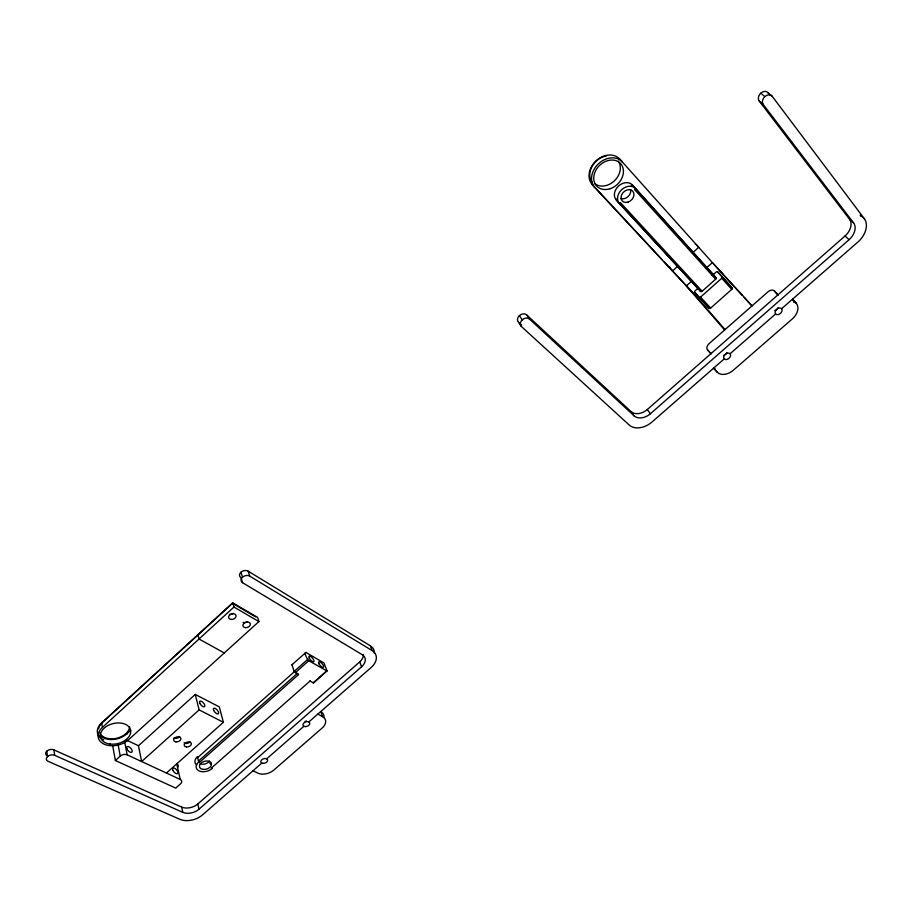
<?xml version="1.0" encoding="UTF-8"?>
<svg xmlns="http://www.w3.org/2000/svg" width="912" height="912" viewBox="0 0 912 912"><rect width="100%" height="100%" fill="white"/><g stroke="black" fill="none" stroke-linecap="round" stroke-linejoin="round"><path stroke-width="1.37" d="M715.624 279.209L634.592 189.514A1.379 0.809 -43.1 0 0 635.071 187.975L716.034 277.727A1.288 0.832 -41.4 0 1 715.624 279.209L702.16 291.224L620.434 202.612L619.43 203.547L616.25 199.922L617.253 198.987M631.355 185.923L632.358 184.988L635.607 188.567L634.592 189.514M255.577 616.843L232.48 603.322L102.406 722.498A1.231 0.627 46.9 0 0 101.62 722.942L102.418 727.4A17.727 11.776 -13.9 0 0 103.957 744.067A17.727 11.776 -13.9 0 0 128.546 739.757L258.894 621.585L257.583 617.401L232.708 602.832L101.62 722.942A17.67 11.776 -13.8 0 0 103.751 739.871M102.418 727.4L233.962 607.027L232.708 602.832M100.012 735.015A16.393 10.933 -13.8 0 0 126.586 734L130.781 730.193M115.368 760.505L120.247 756.094A4.982 3.26 -14.3 0 1 127.167 754.84L180.257 779.464A4.799 3.078 -16 0 1 180.496 783.875L175.72 788.105L115.368 760.505L112.7 745.902M195.259 694.442L199.124 709.889L141.645 761.554L138.464 745.742L195.259 694.442L219.325 706.914L223.394 722.281L166.417 773.045M677.696 266.258L672.44 270.989L669.853 268.003A1.254 0.787 -42.8 0 1 669.841 267.125M692.413 252.989L698.717 247.3L696.027 244.382A1.265 0.798 -41.8 0 0 695.366 244.211M691.547 281.261L686.348 285.923L724.63 329.984M706.139 268.185L712.386 262.588L752.092 305.816M697.919 288.34L695.058 290.894A1.277 0.832 -42.2 0 0 694.648 292.364L709.148 308.29A1.277 0.844 -41.9 0 0 710.653 308.074L731.743 289.378A1.288 0.844 -41 0 0 732.131 287.896L717.641 271.833A1.288 0.832 -41.3 0 0 716.114 272.072L712.272 275.515M699.014 297.38A1.288 0.832 -42.1 0 0 700.519 297.152L721.745 278.24A1.3 0.844 -41.2 0 0 722.144 276.758M295.249 670.913L197.63 757.61L198.2 757.12L197.425 756.743L198.679 761.965L199.534 762.375L298.509 674.606L294.337 671.882L291.931 664.78L305.942 652.433L323.988 662.978L327.1 671.05L308.78 660.721C306.899 659.285 303.593 651.863 305.942 652.433M294.12 671.449L307.675 659.41M295.226 672.748L308.78 660.721M211.379 768.052L212.017 767.665L212.222 768.451L211.379 768.052L310.433 680.671L309.909 681.047L313.614 682.951L327.1 670.639M313.135 682.871L326.656 671.038M47.082 755.706A5.119 3.363 -12.1 0 1 46.934 751.021A5.119 3.363 -12.1 0 1 53.922 749.892L181.659 807.097A11.731 7.433 -16.5 0 0 197.779 803.996L359.716 661.884A11.936 8.151 -21.6 0 0 363.386 654.428M724.208 358.895L651.92 422.074A17.887 12.779 -35.2 0 1 629.223 425.038L521.413 326.507L518.586 322.289A5.495 4.298 -34.9 0 1 519.407 315.632A5.495 4.298 -34.9 0 1 526.623 314.879L631.058 411.586A12.768 9.177 -35.4 0 0 647.292 409.522L845.048 235.98A13.794 9.587 -44.6 0 0 849.551 219.313L759.126 100.924A6.076 4.526 -49.5 0 1 760.802 93.195A6.076 4.526 -49.5 0 1 768.018 92.75L772.111 96.182L864.325 218.709A19.391 13.384 -44.6 0 1 857.861 242.068L781.607 308.723M261.824 763.059L202.475 814.94A16.439 10.351 -16.5 0 1 179.926 819.341L48.154 761.338A5.141 3.363 -12.1 0 1 47.527 756.607A5.141 3.363 -12.1 0 1 54.686 755.33L182.822 812.364A11.765 7.433 -16.5 0 0 198.998 809.229L361.585 666.786A11.981 8.151 -21.6 0 0 362.258 654.713L242.581 582.7L241.03 577.706M526.623 314.879L529.496 319.086L634.114 415.849A12.814 9.177 -35.4 0 0 650.404 413.752L849.095 239.685A13.851 9.587 -44.5 0 0 853.632 222.973L763.173 104.39L759.126 100.924M266.646 758.852L303.924 726.26M308.837 721.962L371.127 667.516A16.747 11.389 -21.8 0 0 372.176 650.621L370.261 645.742L248.144 571.151A5.198 3.796 -17.9 0 0 241.121 572.086A5.198 3.796 -17.9 0 0 240.711 577.501M730.079 353.765L775.61 313.967M126.517 740.099L138.464 745.742M211.139 764.119L210.079 762.854L211.003 763.766M253.023 770.754L257.845 773.125A11.674 7.513 -18.6 0 0 273.794 770.104L322.187 728.004A11.731 7.718 -20.1 0 0 322.574 716.65L320.887 711.645A11.685 7.718 -20.1 0 1 323.897 717.584M199.124 709.889L223.394 722.281M198.577 634.387L197.87 634.581L199.021 639.004L224.284 652.958M199.454 762.329L198.474 761.087L297.415 673.307L298.509 674.606M292.478 664.415L291.931 664.78M317.866 714.073L322.574 716.65M233.962 607.027L258.894 621.585M240.95 572.234L242.512 577.216A5.21 3.796 -18 0 1 249.728 576.133L372.176 650.621M760.79 93.195L764.86 96.626A6.099 4.526 -49.4 0 1 772.111 96.182M864.325 218.709L860.187 215.061A19.312 13.372 -44.7 0 1 860.86 216.087M849.551 219.313L853.632 222.973M845.048 235.98L849.095 239.685M518.586 322.289L521.721 325.151M713.469 368.277L717.288 372.21A12.962 9.097 -38.5 0 0 733.294 370.272L792.277 318.949A13.258 9.223 -41.2 0 0 796.267 303.297L792.653 299.068M792.517 299.41L796.267 303.297M778.016 294.804L774.334 290.951A5.301 3.534 -39.6 0 0 767.915 291.886L709.069 343.664A5.176 3.5 -42.3 0 0 707.438 349.752L711.246 353.708M694.648 292.364L709.148 308.29M662.101 259.681L592.401 184.794A1.334 0.764 -44.2 0 1 592.481 183.779M664.039 261.767L694.864 294.884L724.915 329.437M594.898 187.69A18.833 14.923 -44.2 0 1 598.523 163.727A18.833 14.923 -44.2 0 1 622.417 161.983L619.807 159.155A18.764 14.9 -44.3 0 0 595.981 160.877A18.764 14.9 -44.3 0 0 592.401 184.794L697.475 297.882M700.519 297.152L710.653 308.074M702.16 291.224A1.288 0.832 -42 0 1 700.655 291.452L616.786 200.526A1.368 0.798 -43.7 0 1 617.002 199.272M700.655 291.452L618.895 202.943A1.368 0.809 -43.6 0 0 620.434 202.612M720.628 271.89L742.3 295.488M744.192 297.551L751.773 305.805M717.641 271.833L732.131 287.896M631.537 185.763A1.379 0.809 -43.2 0 1 632.905 185.581L716.034 277.727M721.745 278.24L731.743 289.378M723.341 274.831L619.807 159.155A1.345 0.764 -43.3 0 0 618.815 159.155M774.334 290.951L777.97 295.146M707.438 349.752L710.801 353.788M717.288 372.21L713.914 368.117A12.905 9.097 -38.6 0 0 715.225 369.166M768.018 92.75L769.717 95.019M647.292 409.522L650.404 413.752M631.058 411.586L634.114 415.849M519.395 315.643L522.245 319.85A5.518 4.309 -34.8 0 0 521.413 326.507M359.716 661.884L361.585 666.786M248.144 571.151L249.728 576.133M197.779 803.996L198.998 809.229M180.257 779.464L176.734 763.8A4.742 3.078 -15.9 0 1 177.715 767.38M181.659 807.097L182.822 812.364M124.625 741.616L127.167 754.84M118.024 744.169L120.247 756.094M53.922 749.892L54.686 755.33M46.786 751.157L47.527 756.618M212.222 768.451A9.576 6.213 -16.8 0 1 199.021 770.902A9.576 6.213 -16.8 0 1 198.679 761.965M209.555 761.03A6.202 4.036 -16.8 0 1 200.036 763.709M210.923 763.253A9.542 6.202 -16.8 0 1 210.319 763.743M196.673 765.008A9.542 6.202 -16.8 0 1 197.425 756.743M189.97 741.821A3.648 2.405 -16.2 0 1 184.087 742.881M179.675 736.474A3.682 2.44 -15.8 0 1 173.793 737.911M129.652 726.727A15.39 10.26 -13.8 0 1 116.246 738.367A15.39 10.26 -13.8 0 1 99.955 732.997M233.301 613.309A3.842 2.747 -17.4 0 1 229.425 614.335M247.505 621.539A3.808 2.702 -17.9 0 1 243.025 622.406M98.53 728.882A16.393 10.933 -13.8 0 1 102.406 722.498M126.586 734A1.22 0.604 47.6 0 1 126.939 734.228M370.261 645.742A16.678 11.389 -21.8 0 1 374.422 653.425M242.581 582.7A5.21 3.796 -18 0 1 242.512 577.216M306.352 720.89A3.523 2.326 -19.8 0 1 305.041 721.415M522.245 319.85A5.518 4.309 -34.8 0 1 529.496 319.086M763.173 104.39A6.099 4.526 -49.4 0 1 764.872 96.626M793.018 300.082A13.213 9.211 -41.3 0 1 794.021 302.602M778.096 307.743A3.967 2.782 -41.2 0 1 774.824 310.604M726.887 352.545A3.887 2.747 -38.8 0 1 723.695 355.338M618.256 161.173A16.348 12.973 -44.3 0 1 614.278 180.941A16.348 12.973 -44.3 0 1 594.487 183.38M592.219 182.537A17.419 13.828 -44.3 0 1 591.945 166.622A17.419 13.828 -44.3 0 1 606.537 155.872M616.25 199.922A10.978 8.596 -43.5 0 1 618.484 186.082A10.978 8.596 -43.5 0 1 632.358 184.988M630.545 189.468A7.136 5.586 -43.5 0 1 628.049 196.582A7.136 5.586 -43.5 0 1 620.821 198.485M619.43 203.547A11.024 8.607 -43.4 0 1 621.688 189.673A11.024 8.607 -43.4 0 1 635.607 188.567M726.385 282.982A1.277 0.832 -41.1 0 1 727.616 282.959M698.467 288.956A1.277 0.832 -42.1 0 1 698.33 288.671M712.774 275.185A1.288 0.832 -41.5 0 1 713.788 275.264M203.114 769.42A6.224 4.036 -16.8 0 0 211.493 763.675A6.224 4.036 -16.8 0 0 201.791 762.535A6.224 4.036 -16.8 0 0 203.114 769.42M309.293 658.213A3.614 1.345 48.8 0 0 313.762 661.679A3.614 1.345 48.8 0 0 311.231 656.891A3.614 1.345 48.8 0 0 309.293 658.213M319.029 663.845A3.591 1.322 49 0 0 323.441 667.288A3.591 1.322 49 0 0 320.899 662.511A3.591 1.322 49 0 0 319.029 663.845M186.424 746.939A3.659 2.405 -16.2 0 0 191.326 743.554A3.659 2.405 -16.2 0 0 185.592 742.847A3.659 2.405 -16.2 0 0 186.424 746.939M175.913 741.855A3.682 2.44 -15.8 0 0 180.85 738.435A3.682 2.44 -15.8 0 0 175.058 737.717A3.682 2.44 -15.8 0 0 175.913 741.855M213.704 710.459A3.58 1.585 48.5 0 0 218.287 713.811A3.58 1.585 48.5 0 0 216.007 708.932A3.58 1.585 48.5 0 0 213.704 710.459M199.853 703.334A3.614 1.619 48.2 0 0 204.505 706.732A3.614 1.619 48.2 0 0 202.236 701.83A3.614 1.619 48.2 0 0 199.853 703.334M172.927 770.389A3.511 1.721 49.1 0 0 177.487 773.558A3.511 1.721 49.1 0 0 175.355 768.645A3.511 1.721 49.1 0 0 172.927 770.389M126.939 748.912A3.602 1.813 47.9 0 0 131.716 752.206A3.602 1.813 47.9 0 0 129.629 747.213A3.602 1.813 47.9 0 0 126.939 748.912M110.101 744.044A15.447 10.26 -13.9 0 0 130.53 729.908A15.447 10.26 -13.9 0 0 105.94 726.75A15.447 10.26 -13.9 0 0 110.101 744.044M231.215 619.43A3.853 2.747 -17.4 0 0 236.026 615.44A3.853 2.747 -17.4 0 0 229.801 614.893A3.853 2.747 -17.4 0 0 231.215 619.43M245.488 627.65A3.819 2.702 -18 0 0 250.264 623.694A3.819 2.702 -18 0 0 244.131 623.17A3.819 2.702 -18 0 0 245.488 627.65M305.258 726.602A3.534 2.326 -19.9 0 0 309.727 723.011A3.534 2.326 -19.9 0 0 304.152 722.714A3.534 2.326 -19.9 0 0 305.258 726.602M263.158 763.378A3.511 2.269 -18.6 0 0 267.569 759.856A3.511 2.269 -18.6 0 0 261.961 759.628A3.511 2.269 -18.6 0 0 263.158 763.378M778.369 314.56A3.99 2.782 -41.1 0 0 781.766 308.917A3.99 2.782 -41.1 0 0 775.69 310.536A3.99 2.782 -41.1 0 0 778.369 314.56M727.001 359.442A3.91 2.747 -38.8 0 0 730.238 353.947A3.91 2.747 -38.8 0 0 724.185 355.589A3.91 2.747 -38.8 0 0 727.001 359.442M610.082 188.727A16.405 12.996 -44.1 0 0 620.639 163.647A16.405 12.996 -44.1 0 0 595.046 171.958A16.405 12.996 -44.1 0 0 610.082 188.727M628.117 202.076A7.171 5.597 -43.4 0 0 632.768 191.201A7.171 5.597 -43.4 0 0 621.608 194.894A7.171 5.597 -43.4 0 0 628.117 202.076"/></g></svg>
